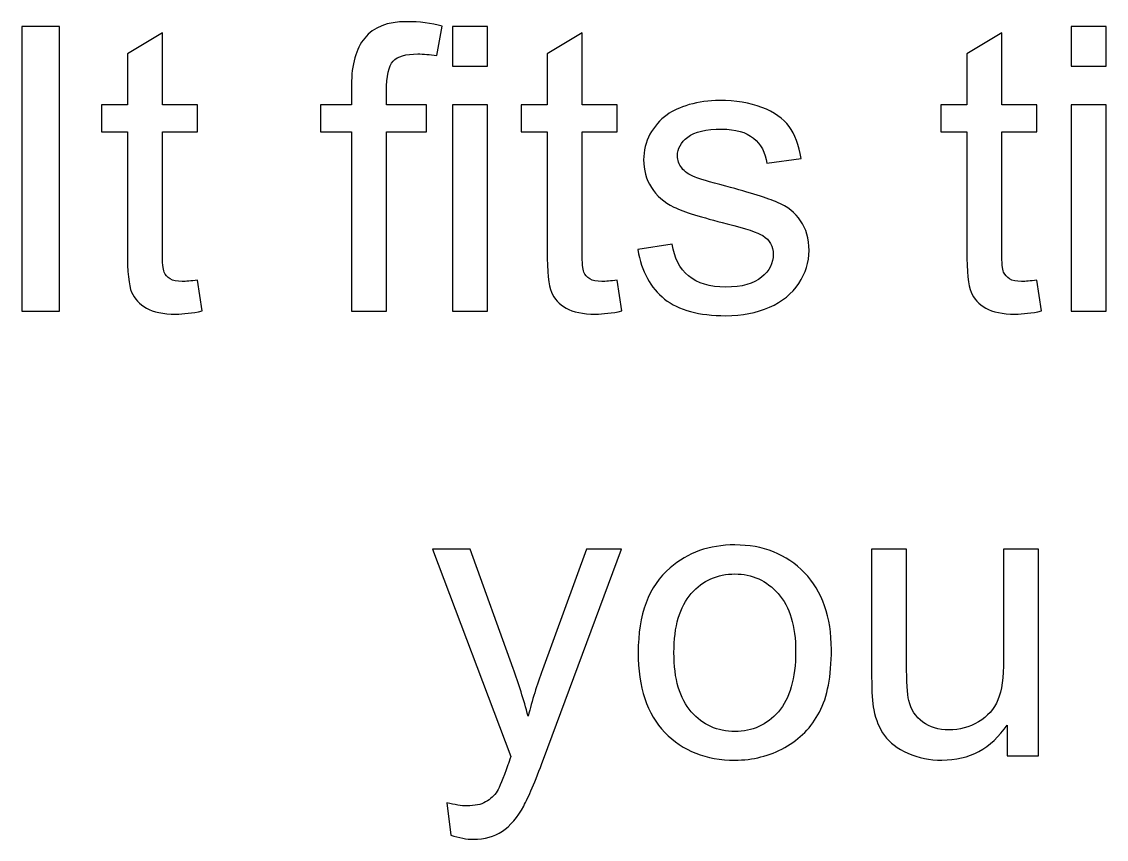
# Model space of a CAD drawing. Header units: millimetres. Extents: x -423 to 423, y -251 to 251.
# Drawn here: x 166.56 to 196.1, y 156.25 to 178.5 of the extents above; entities that cross this region are included whole.
import ezdxf

# ---------------------------------------------------------------- set-up
doc = ezdxf.new("R2010")
doc.units = ezdxf.units.MM
doc.header["$MEASUREMENT"] = 0
doc.layers.add('Layer 1', color=7, linetype='Continuous')

msp = doc.modelspace()

# ---------------------------------------------------------------- linework, layer by layer
at = {"layer": 'Layer 1', "color": 1}
for points, knots in [([(175.5434, 170.6191), (175.5434, 170.6191), (175.5434, 175.5029), (175.5434, 175.5029), (175.5434, 175.5029), (174.6989, 175.5029), (174.6989, 175.5029), (174.6989, 175.5029), (174.6989, 176.2392), (174.6989, 176.2392), (174.6989, 176.2392), (175.5434, 176.2392), (175.5434, 176.2392), (175.5434, 176.2392), (175.5434, 176.7825), (175.5434, 176.7825), (175.5434, 177.3384), (175.6644, 177.7643), (175.9044, 178.0585), (176.1445, 178.3545), (176.5234, 178.5025), (177.0433, 178.5025), (177.3934, 178.5025), (177.7165, 178.4628), (178.0125, 178.3834), (178.0125, 178.3834), (177.8644, 177.5802), (177.8644, 177.5802), (177.6767, 177.6109), (177.5052, 177.6254), (177.35, 177.6254), (177.0216, 177.6254), (176.796, 177.5604), (176.6769, 177.4305), (176.5559, 177.3005), (176.4964, 177.0243), (176.4964, 176.6021), (176.4964, 176.6021), (176.4964, 176.2392), (176.4964, 176.2392), (176.4964, 176.2392), (177.5901, 176.2392), (177.5901, 176.2392), (177.5901, 176.2392), (177.5901, 175.5029), (177.5901, 175.5029), (177.5901, 175.5029), (176.4964, 175.5029), (176.4964, 175.5029), (176.4964, 175.5029), (176.4964, 170.6191), (176.4964, 170.6191), (176.4964, 170.6191), (175.5434, 170.6191), (175.5434, 170.6191)], [0, 0, 0, 0, 0.0555556, 0.0555556, 0.0555556, 0.1111111, 0.1111111, 0.1111111, 0.1666667, 0.1666667, 0.1666667, 0.2222222, 0.2222222, 0.2222222, 0.2777778, 0.2777778, 0.2777778, 0.3333333, 0.3333333, 0.3333333, 0.3888889, 0.3888889, 0.3888889, 0.4444444, 0.4444444, 0.4444444, 0.5, 0.5, 0.5, 0.5555556, 0.5555556, 0.5555556, 0.6111111, 0.6111111, 0.6111111, 0.6666667, 0.6666667, 0.6666667, 0.7222222, 0.7222222, 0.7222222, 0.7777778, 0.7777778, 0.7777778, 0.8333333, 0.8333333, 0.8333333, 0.8888889, 0.8888889, 0.8888889, 0.9444444, 0.9444444, 0.9444444, 1, 1, 1, 1]), ([(166.5611, 170.6191), (166.5611, 170.6191), (166.5611, 178.3725), (166.5611, 178.3725), (166.5611, 178.3725), (167.5898, 178.3725), (167.5898, 178.3725), (167.5898, 178.3725), (167.5898, 170.6191), (167.5898, 170.6191), (167.5898, 170.6191), (166.5611, 170.6191), (166.5611, 170.6191)], [0, 0, 0, 0, 0.25, 0.25, 0.25, 0.5, 0.5, 0.5, 0.75, 0.75, 0.75, 1, 1, 1, 1]), ([(171.3456, 171.4692), (171.3456, 171.4692), (171.4755, 170.6282), (171.4755, 170.6282), (171.2084, 170.5722), (170.9684, 170.5434), (170.759, 170.5434), (170.4143, 170.5434), (170.1472, 170.5975), (169.9559, 170.7076), (169.7664, 170.8176), (169.6329, 170.9602), (169.5552, 171.1389), (169.4776, 171.3176), (169.4397, 171.693), (169.4397, 172.2651), (169.4397, 172.2651), (169.4397, 175.5029), (169.4397, 175.5029), (169.4397, 175.5029), (168.7359, 175.5029), (168.7359, 175.5029), (168.7359, 175.5029), (168.7359, 176.2392), (168.7359, 176.2392), (168.7359, 176.2392), (169.4397, 176.2392), (169.4397, 176.2392), (169.4397, 176.2392), (169.4397, 177.629), (169.4397, 177.629), (169.4397, 177.629), (170.3926, 178.201), (170.3926, 178.201), (170.3926, 178.201), (170.3926, 176.2392), (170.3926, 176.2392), (170.3926, 176.2392), (171.3456, 176.2392), (171.3456, 176.2392), (171.3456, 176.2392), (171.3456, 175.5029), (171.3456, 175.5029), (171.3456, 175.5029), (170.3926, 175.5029), (170.3926, 175.5029), (170.3926, 175.5029), (170.3926, 172.2109), (170.3926, 172.2109), (170.3926, 171.9385), (170.4089, 171.7634), (170.4432, 171.6857), (170.4756, 171.6082), (170.5299, 171.5468), (170.6056, 171.4998), (170.6814, 171.4548), (170.7897, 171.4313), (170.9304, 171.4313), (171.0352, 171.4313), (171.1741, 171.4439), (171.3456, 171.4692)], [0, 0, 0, 0, 0.05, 0.05, 0.05, 0.1, 0.1, 0.1, 0.15, 0.15, 0.15, 0.2, 0.2, 0.2, 0.25, 0.25, 0.25, 0.3, 0.3, 0.3, 0.35, 0.35, 0.35, 0.4, 0.4, 0.4, 0.45, 0.45, 0.45, 0.5, 0.5, 0.5, 0.55, 0.55, 0.55, 0.6, 0.6, 0.6, 0.65, 0.65, 0.65, 0.7, 0.7, 0.7, 0.75, 0.75, 0.75, 0.8, 0.8, 0.8, 0.85, 0.85, 0.85, 0.9, 0.9, 0.9, 0.95, 0.95, 0.95, 1, 1, 1, 1]), ([(178.294, 177.2897), (178.294, 177.2897), (178.294, 178.3725), (178.294, 178.3725), (178.294, 178.3725), (179.2469, 178.3725), (179.2469, 178.3725), (179.2469, 178.3725), (179.2469, 177.2897), (179.2469, 177.2897), (179.2469, 177.2897), (178.294, 177.2897), (178.294, 177.2897)], [0, 0, 0, 0, 0.25, 0.25, 0.25, 0.5, 0.5, 0.5, 0.75, 0.75, 0.75, 1, 1, 1, 1]), ([(182.7771, 171.4692), (182.7771, 171.4692), (182.907, 170.6282), (182.907, 170.6282), (182.6399, 170.5722), (182.3998, 170.5434), (182.1905, 170.5434), (181.8457, 170.5434), (181.5787, 170.5975), (181.3874, 170.7076), (181.1979, 170.8176), (181.0643, 170.9602), (180.9867, 171.1389), (180.9091, 171.3176), (180.8712, 171.693), (180.8712, 172.2651), (180.8712, 172.2651), (180.8712, 175.5029), (180.8712, 175.5029), (180.8712, 175.5029), (180.1673, 175.5029), (180.1673, 175.5029), (180.1673, 175.5029), (180.1673, 176.2392), (180.1673, 176.2392), (180.1673, 176.2392), (180.8712, 176.2392), (180.8712, 176.2392), (180.8712, 176.2392), (180.8712, 177.629), (180.8712, 177.629), (180.8712, 177.629), (181.8241, 178.201), (181.8241, 178.201), (181.8241, 178.201), (181.8241, 176.2392), (181.8241, 176.2392), (181.8241, 176.2392), (182.7771, 176.2392), (182.7771, 176.2392), (182.7771, 176.2392), (182.7771, 175.5029), (182.7771, 175.5029), (182.7771, 175.5029), (181.8241, 175.5029), (181.8241, 175.5029), (181.8241, 175.5029), (181.8241, 172.2109), (181.8241, 172.2109), (181.8241, 171.9385), (181.8404, 171.7634), (181.8746, 171.6857), (181.9071, 171.6082), (181.9613, 171.5468), (182.0371, 171.4998), (182.1129, 171.4548), (182.2212, 171.4313), (182.3619, 171.4313), (182.4667, 171.4313), (182.6056, 171.4439), (182.7771, 171.4692)], [0, 0, 0, 0, 0.05, 0.05, 0.05, 0.1, 0.1, 0.1, 0.15, 0.15, 0.15, 0.2, 0.2, 0.2, 0.25, 0.25, 0.25, 0.3, 0.3, 0.3, 0.35, 0.35, 0.35, 0.4, 0.4, 0.4, 0.45, 0.45, 0.45, 0.5, 0.5, 0.5, 0.55, 0.55, 0.55, 0.6, 0.6, 0.6, 0.65, 0.65, 0.65, 0.7, 0.7, 0.7, 0.75, 0.75, 0.75, 0.8, 0.8, 0.8, 0.85, 0.85, 0.85, 0.9, 0.9, 0.9, 0.95, 0.95, 0.95, 1, 1, 1, 1]), ([(194.2085, 171.4692), (194.2085, 171.4692), (194.3384, 170.6282), (194.3384, 170.6282), (194.0713, 170.5722), (193.8313, 170.5434), (193.622, 170.5434), (193.2772, 170.5434), (193.0102, 170.5975), (192.8188, 170.7076), (192.6294, 170.8176), (192.4958, 170.9602), (192.4181, 171.1389), (192.3406, 171.3176), (192.3027, 171.693), (192.3027, 172.2651), (192.3027, 172.2651), (192.3027, 175.5029), (192.3027, 175.5029), (192.3027, 175.5029), (191.5988, 175.5029), (191.5988, 175.5029), (191.5988, 175.5029), (191.5988, 176.2392), (191.5988, 176.2392), (191.5988, 176.2392), (192.3027, 176.2392), (192.3027, 176.2392), (192.3027, 176.2392), (192.3027, 177.629), (192.3027, 177.629), (192.3027, 177.629), (193.2556, 178.201), (193.2556, 178.201), (193.2556, 178.201), (193.2556, 176.2392), (193.2556, 176.2392), (193.2556, 176.2392), (194.2085, 176.2392), (194.2085, 176.2392), (194.2085, 176.2392), (194.2085, 175.5029), (194.2085, 175.5029), (194.2085, 175.5029), (193.2556, 175.5029), (193.2556, 175.5029), (193.2556, 175.5029), (193.2556, 172.2109), (193.2556, 172.2109), (193.2556, 171.9385), (193.2718, 171.7634), (193.3061, 171.6857), (193.3386, 171.6082), (193.3928, 171.5468), (193.4686, 171.4998), (193.5443, 171.4548), (193.6527, 171.4313), (193.7934, 171.4313), (193.8981, 171.4313), (194.0371, 171.4439), (194.2085, 171.4692)], [0, 0, 0, 0, 0.05, 0.05, 0.05, 0.1, 0.1, 0.1, 0.15, 0.15, 0.15, 0.2, 0.2, 0.2, 0.25, 0.25, 0.25, 0.3, 0.3, 0.3, 0.35, 0.35, 0.35, 0.4, 0.4, 0.4, 0.45, 0.45, 0.45, 0.5, 0.5, 0.5, 0.55, 0.55, 0.55, 0.6, 0.6, 0.6, 0.65, 0.65, 0.65, 0.7, 0.7, 0.7, 0.75, 0.75, 0.75, 0.8, 0.8, 0.8, 0.85, 0.85, 0.85, 0.9, 0.9, 0.9, 0.95, 0.95, 0.95, 1, 1, 1, 1]), ([(195.1488, 177.2897), (195.1488, 177.2897), (195.1488, 178.3725), (195.1488, 178.3725), (195.1488, 178.3725), (196.1017, 178.3725), (196.1017, 178.3725), (196.1017, 178.3725), (196.1017, 177.2897), (196.1017, 177.2897), (196.1017, 177.2897), (195.1488, 177.2897), (195.1488, 177.2897)], [0, 0, 0, 0, 0.25, 0.25, 0.25, 0.5, 0.5, 0.5, 0.75, 0.75, 0.75, 1, 1, 1, 1]), ([(183.3383, 172.2976), (183.3383, 172.2976), (184.2804, 172.4492), (184.2804, 172.4492), (184.3328, 172.072), (184.4807, 171.7832), (184.7226, 171.5811), (184.9644, 171.3808), (185.3037, 171.2797), (185.7369, 171.2797), (186.1754, 171.2797), (186.5003, 171.3682), (186.7132, 171.5468), (186.9244, 171.7237), (187.0309, 171.933), (187.0309, 172.1731), (187.0309, 172.3878), (186.9353, 172.5575), (186.7458, 172.6802), (186.6122, 172.7651), (186.2873, 172.8715), (185.7712, 173.0033), (185.0745, 173.1783), (184.5926, 173.33), (184.3219, 173.4581), (184.053, 173.5881), (183.8491, 173.7649), (183.7101, 173.9923), (183.5711, 174.2179), (183.5007, 174.4688), (183.5007, 174.7431), (183.5007, 174.994), (183.5585, 175.225), (183.6722, 175.438), (183.7877, 175.6509), (183.9429, 175.8278), (184.1396, 175.9685), (184.2876, 176.0769), (184.4898, 176.1689), (184.7443, 176.2447), (185.0006, 176.3205), (185.2731, 176.3584), (185.5654, 176.3584), (186.0058, 176.3584), (186.392, 176.2952), (186.7241, 176.167), (187.058, 176.0407), (187.3035, 175.8675), (187.4623, 175.6509), (187.6193, 175.4325), (187.7294, 175.1419), (187.789, 174.7774), (187.789, 174.7774), (186.8576, 174.6474), (186.8576, 174.6474), (186.8161, 174.9399), (186.6935, 175.1691), (186.4913, 175.3333), (186.2891, 175.4975), (186.004, 175.5787), (185.634, 175.5787), (185.1991, 175.5787), (184.8869, 175.5065), (184.701, 175.3621), (184.5151, 175.2177), (184.4211, 175.0481), (184.4211, 174.855), (184.4211, 174.7322), (184.4591, 174.6204), (184.5367, 174.5211), (184.6143, 174.42), (184.7352, 174.3352), (184.9013, 174.2685), (184.9969, 174.2323), (185.2748, 174.1511), (185.7405, 174.0248), (186.4118, 173.8461), (186.8811, 173.6981), (187.1483, 173.5844), (187.4153, 173.4707), (187.6247, 173.3029), (187.7763, 173.0863), (187.9297, 172.8679), (188.0055, 172.5972), (188.0055, 172.2723), (188.0055, 171.9565), (187.9135, 171.6587), (187.7276, 171.379), (187.5417, 171.0993), (187.2746, 170.8827), (186.9262, 170.7293), (186.5761, 170.5758), (186.1809, 170.5), (185.7405, 170.5), (185.0114, 170.5), (184.4537, 170.6516), (184.0711, 170.953), (183.6884, 171.2563), (183.4448, 171.7038), (183.3383, 172.2976)], [0, 0, 0, 0, 0.030303, 0.030303, 0.030303, 0.0606061, 0.0606061, 0.0606061, 0.0909091, 0.0909091, 0.0909091, 0.1212121, 0.1212121, 0.1212121, 0.1515152, 0.1515152, 0.1515152, 0.1818182, 0.1818182, 0.1818182, 0.2121212, 0.2121212, 0.2121212, 0.2424242, 0.2424242, 0.2424242, 0.2727273, 0.2727273, 0.2727273, 0.3030303, 0.3030303, 0.3030303, 0.3333333, 0.3333333, 0.3333333, 0.3636364, 0.3636364, 0.3636364, 0.3939394, 0.3939394, 0.3939394, 0.4242424, 0.4242424, 0.4242424, 0.4545455, 0.4545455, 0.4545455, 0.4848485, 0.4848485, 0.4848485, 0.5151515, 0.5151515, 0.5151515, 0.5454545, 0.5454545, 0.5454545, 0.5757576, 0.5757576, 0.5757576, 0.6060606, 0.6060606, 0.6060606, 0.6363636, 0.6363636, 0.6363636, 0.6666667, 0.6666667, 0.6666667, 0.6969697, 0.6969697, 0.6969697, 0.7272727, 0.7272727, 0.7272727, 0.7575758, 0.7575758, 0.7575758, 0.7878788, 0.7878788, 0.7878788, 0.8181818, 0.8181818, 0.8181818, 0.8484848, 0.8484848, 0.8484848, 0.8787879, 0.8787879, 0.8787879, 0.9090909, 0.9090909, 0.9090909, 0.9393939, 0.9393939, 0.9393939, 0.969697, 0.969697, 0.969697, 1, 1, 1, 1]), ([(178.294, 170.6191), (178.294, 170.6191), (178.294, 176.2392), (178.294, 176.2392), (178.294, 176.2392), (179.2469, 176.2392), (179.2469, 176.2392), (179.2469, 176.2392), (179.2469, 170.6191), (179.2469, 170.6191), (179.2469, 170.6191), (178.294, 170.6191), (178.294, 170.6191)], [0, 0, 0, 0, 0.25, 0.25, 0.25, 0.5, 0.5, 0.5, 0.75, 0.75, 0.75, 1, 1, 1, 1]), ([(195.1488, 170.6191), (195.1488, 170.6191), (195.1488, 176.2392), (195.1488, 176.2392), (195.1488, 176.2392), (196.1017, 176.2392), (196.1017, 176.2392), (196.1017, 176.2392), (196.1017, 170.6191), (196.1017, 170.6191), (196.1017, 170.6191), (195.1488, 170.6191), (195.1488, 170.6191)], [0, 0, 0, 0, 0.25, 0.25, 0.25, 0.5, 0.5, 0.5, 0.75, 0.75, 0.75, 1, 1, 1, 1]), ([(183.3519, 161.3316), (183.3519, 162.3694), (183.6407, 163.1382), (184.22, 163.6382), (184.7018, 164.0533), (185.2921, 164.2608), (185.9869, 164.2608), (186.7576, 164.2608), (187.3892, 164.0081), (187.8801, 163.5029), (188.3692, 162.9993), (188.6146, 162.3008), (188.6146, 161.4111), (188.6146, 160.6891), (188.5064, 160.1224), (188.2898, 159.7091), (188.0732, 159.2958), (187.7573, 158.9746), (187.3423, 158.7454), (186.929, 158.5161), (186.4759, 158.4024), (185.9869, 158.4024), (185.2, 158.4024), (184.5647, 158.6533), (184.0792, 159.1569), (183.5937, 159.6604), (183.3519, 160.386), (183.3519, 161.3316)], [0, 0, 0, 0, 0.1111111, 0.1111111, 0.1111111, 0.2222222, 0.2222222, 0.2222222, 0.3333333, 0.3333333, 0.3333333, 0.4444444, 0.4444444, 0.4444444, 0.5555556, 0.5555556, 0.5555556, 0.6666667, 0.6666667, 0.6666667, 0.7777778, 0.7777778, 0.7777778, 0.8888889, 0.8888889, 0.8888889, 1, 1, 1, 1]), ([(178.2515, 156.3613), (178.2515, 156.3613), (178.1433, 157.242), (178.1433, 157.242), (178.3526, 157.1861), (178.5331, 157.1572), (178.6883, 157.1572), (178.9013, 157.1572), (179.0709, 157.1932), (179.1973, 157.2636), (179.3254, 157.334), (179.4301, 157.4333), (179.5113, 157.5596), (179.5709, 157.6553), (179.6683, 157.8917), (179.8019, 158.2707), (179.8199, 158.3231), (179.847, 158.4006), (179.8867, 158.5035), (179.8867, 158.5035), (177.7534, 164.1417), (177.7534, 164.1417), (177.7534, 164.1417), (178.7713, 164.1417), (178.7713, 164.1417), (178.7713, 164.1417), (179.9444, 160.8967), (179.9444, 160.8967), (180.0979, 160.487), (180.2332, 160.0538), (180.3542, 159.599), (180.4642, 160.0268), (180.5942, 160.4491), (180.7458, 160.8642), (180.7458, 160.8642), (181.9442, 164.1417), (181.9442, 164.1417), (181.9442, 164.1417), (182.8953, 164.1417), (182.8953, 164.1417), (182.8953, 164.1417), (180.771, 158.4242), (180.771, 158.4242), (180.5418, 157.8087), (180.3632, 157.3864), (180.235, 157.1535), (180.0654, 156.8413), (179.8705, 156.6121), (179.6521, 156.4659), (179.4319, 156.3197), (179.1702, 156.2476), (178.867, 156.2476), (178.6829, 156.2476), (178.4772, 156.2854), (178.2515, 156.3613)], [0, 0, 0, 0, 0.0555556, 0.0555556, 0.0555556, 0.1111111, 0.1111111, 0.1111111, 0.1666667, 0.1666667, 0.1666667, 0.2222222, 0.2222222, 0.2222222, 0.2777778, 0.2777778, 0.2777778, 0.3333333, 0.3333333, 0.3333333, 0.3888889, 0.3888889, 0.3888889, 0.4444444, 0.4444444, 0.4444444, 0.5, 0.5, 0.5, 0.5555556, 0.5555556, 0.5555556, 0.6111111, 0.6111111, 0.6111111, 0.6666667, 0.6666667, 0.6666667, 0.7222222, 0.7222222, 0.7222222, 0.7777778, 0.7777778, 0.7777778, 0.8333333, 0.8333333, 0.8333333, 0.8888889, 0.8888889, 0.8888889, 0.9444444, 0.9444444, 0.9444444, 1, 1, 1, 1]), ([(193.4028, 158.5216), (193.4028, 158.5216), (193.4028, 159.3572), (193.4028, 159.3572), (192.966, 158.7201), (192.374, 158.4024), (191.625, 158.4024), (191.2948, 158.4024), (190.9861, 158.4657), (190.6992, 158.592), (190.4122, 158.7201), (190.1993, 158.879), (190.0603, 159.0702), (189.9213, 159.2634), (189.8238, 159.498), (189.7679, 159.7759), (189.73, 159.9636), (189.7101, 160.2596), (189.7101, 160.6639), (189.7101, 160.6639), (189.7101, 164.1417), (189.7101, 164.1417), (189.7101, 164.1417), (190.663, 164.1417), (190.663, 164.1417), (190.663, 164.1417), (190.663, 161.032), (190.663, 161.032), (190.663, 160.5357), (190.6829, 160.2001), (190.7208, 160.0286), (190.7804, 159.7777), (190.9067, 159.5828), (191.1016, 159.4402), (191.2948, 159.2976), (191.533, 159.2254), (191.8181, 159.2254), (192.1033, 159.2254), (192.3704, 159.2976), (192.6195, 159.4438), (192.8685, 159.5901), (193.0454, 159.7904), (193.15, 160.0412), (193.2529, 160.2921), (193.3052, 160.6585), (193.3052, 161.1367), (193.3052, 161.1367), (193.3052, 164.1417), (193.3052, 164.1417), (193.3052, 164.1417), (194.2582, 164.1417), (194.2582, 164.1417), (194.2582, 164.1417), (194.2582, 158.5216), (194.2582, 158.5216), (194.2582, 158.5216), (193.4028, 158.5216), (193.4028, 158.5216)], [0, 0, 0, 0, 0.0526316, 0.0526316, 0.0526316, 0.1052632, 0.1052632, 0.1052632, 0.1578947, 0.1578947, 0.1578947, 0.2105263, 0.2105263, 0.2105263, 0.2631579, 0.2631579, 0.2631579, 0.3157895, 0.3157895, 0.3157895, 0.3684211, 0.3684211, 0.3684211, 0.4210526, 0.4210526, 0.4210526, 0.4736842, 0.4736842, 0.4736842, 0.5263158, 0.5263158, 0.5263158, 0.5789474, 0.5789474, 0.5789474, 0.6315789, 0.6315789, 0.6315789, 0.6842105, 0.6842105, 0.6842105, 0.7368421, 0.7368421, 0.7368421, 0.7894737, 0.7894737, 0.7894737, 0.8421053, 0.8421053, 0.8421053, 0.8947368, 0.8947368, 0.8947368, 0.9473684, 0.9473684, 0.9473684, 1, 1, 1, 1]), ([(184.3265, 161.3298), (184.3265, 160.6115), (184.4835, 160.0737), (184.7975, 159.7182), (185.1133, 159.3608), (185.5086, 159.1821), (185.9869, 159.1821), (186.4598, 159.1821), (186.8532, 159.3608), (187.169, 159.72), (187.4831, 160.0791), (187.6401, 160.626), (187.6401, 161.3605), (187.6401, 162.0535), (187.4813, 162.5788), (187.1654, 162.9343), (186.8495, 163.2916), (186.4561, 163.4703), (185.9869, 163.4703), (185.5086, 163.4703), (185.1133, 163.2934), (184.7975, 162.9379), (184.4835, 162.5823), (184.3265, 162.0463), (184.3265, 161.3298)], [0, 0, 0, 0, 0.125, 0.125, 0.125, 0.25, 0.25, 0.25, 0.375, 0.375, 0.375, 0.5, 0.5, 0.5, 0.625, 0.625, 0.625, 0.75, 0.75, 0.75, 0.875, 0.875, 0.875, 1, 1, 1, 1])]:
    msp.add_open_spline(points, degree=3, knots=knots, dxfattribs=at)

doc.saveas('drawing.dxf')
